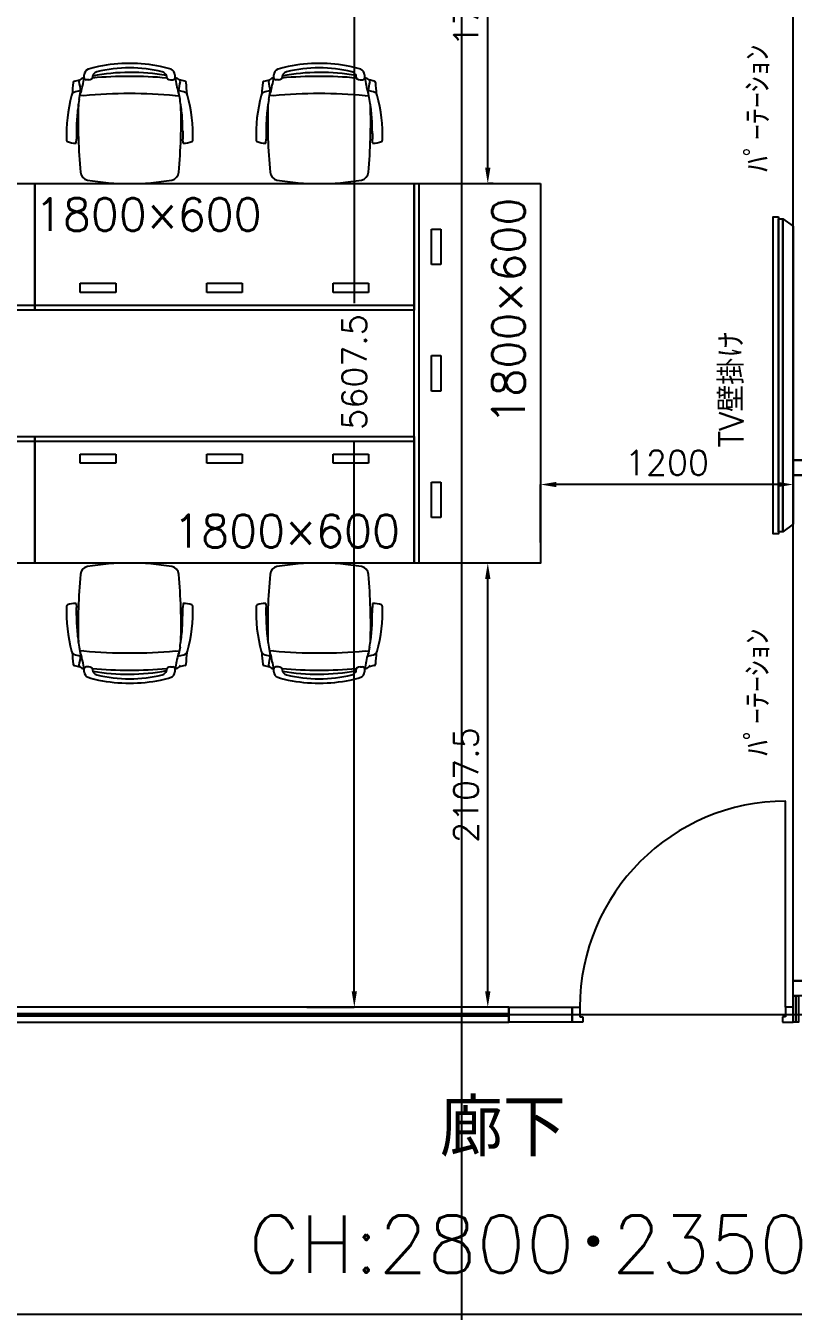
# Model space of a CAD drawing. Extents: x -120222 to -41942, y -19134 to 30932.
# Drawn here: x -94966 to -91322, y 16533 to 22631 of the extents above; entities that cross this region are included whole.
import ezdxf
from ezdxf.enums import TextEntityAlignment as Align

# ---------------------------------------------------------------- set-up
doc = ezdxf.new("R2010")
doc.units = 0
doc.header["$LTSCALE"] = 150
doc.header["$MEASUREMENT"] = 0
doc.header["$PDMODE"] = 1
doc.header["$PDSIZE"] = -2
doc.layers.get('0').update_dxf_attribs({"linetype": 'CONTINUOUS'})
doc.layers.get('DEFPOINTS').update_dxf_attribs({"linetype": 'CONTINUOUS'})
for name, color, linetype in [('____-569', 7, 'CONTINUOUS'), ('________', 7, 'CONTINUOUS'), ('____B', 7, 'CONTINUOUS'), ('___B', 7, 'CONTINUOUS')]:
    doc.layers.add(name, color=color, linetype=linetype)
doc.styles.get("Standard").update_dxf_attribs({"font": 'txt', "bigfont": 'BIGFONT.SHX'})
doc.dimstyles.new('KOYATSU', dxfattribs={"dimtxt": 116.375326, "dimasz": 75.111694, "dimexe": 0, "dimexo": 225, "dimgap": 45, "dimtad": 1, "dimdec": 1, "dimdsep": 46, "dimtxsty": 'Standard', "dimcen": 0, "dimadec": 0, "dimazin": 0, "dimtfac": 1, "dimtdec": 1, "dimtix": 1, "dimtmove": 2, "dimatfit": 3, "dimfxl": 1, "dimtolj": 1, "dimarcsym": 0})

# ---------------------------------------------------------------- blocks, each defined once
blk = doc.blocks.new('____-196')
at = {"color": 1, "linetype": 'Continuous'}
for p, q in [((-99557.6, 15533.5), (-99557.6, 17333.5)), ((-99534.1, 17333.5), (-99534.1, 15533.5)), ((-98957.6, 17333.5), (-98957.6, 15533.5)), ((-99474.6, 16949.5), (-99474.6, 17117.5)), ((-99474.6, 17117.5), (-99430.6, 17117.5)), ((-99430.6, 17117.5), (-99430.6, 16949.5)), ((-99430.6, 16949.5), (-99474.6, 16949.5)), ((-99474.6, 16349.5), (-99474.6, 16517.5)), ((-99474.6, 16517.5), (-99430.6, 16517.5)), ((-99430.6, 16517.5), (-99430.6, 16349.5)), ((-99430.6, 16349.5), (-99474.6, 16349.5)), ((-99474.6, 15749.5), (-99474.6, 15917.5)), ((-99474.6, 15917.5), (-99430.6, 15917.5)), ((-99430.6, 15917.5), (-99430.6, 15749.5)), ((-99430.6, 15749.5), (-99474.6, 15749.5))]:
    blk.add_line(p, q, dxfattribs=at)
at = {"color": 1, "linetype": 'Continuous', "flags": 128}
blk.add_lwpolyline([(-98957.6, 17333.5), (-98957.6, 15533.5), (-99557.6, 15533.5), (-99557.6, 17333.5)], close=True, dxfattribs=at)
blk = doc.blocks.new('____-199')
at = {"color": 1, "linetype": 'Continuous'}
for p, q in [((-103157.6, 16133.5), (-101357.6, 16133.5)), ((-101357.6, 16110), (-103157.6, 16110)), ((-102941.6, 16050.5), (-102773.6, 16050.5)), ((-102941.6, 16006.5), (-102941.6, 16050.5)), ((-102773.6, 16050.5), (-102773.6, 16006.5)), ((-102341.6, 16050.5), (-102173.6, 16050.5)), ((-102341.6, 16006.5), (-102341.6, 16050.5)), ((-102173.6, 16050.5), (-102173.6, 16006.5)), ((-101741.6, 16050.5), (-101573.6, 16050.5)), ((-101741.6, 16006.5), (-101741.6, 16050.5)), ((-101573.6, 16050.5), (-101573.6, 16006.5)), ((-102773.6, 16006.5), (-102941.6, 16006.5)), ((-102173.6, 16006.5), (-102341.6, 16006.5)), ((-101573.6, 16006.5), (-101741.6, 16006.5)), ((-101357.6, 15533.5), (-103157.6, 15533.5))]:
    blk.add_line(p, q, dxfattribs=at)
at = {"color": 1, "linetype": 'Continuous', "flags": 128}
blk.add_lwpolyline([(-101357.6, 15533.5), (-103157.6, 15533.5), (-103157.6, 16133.5), (-101357.6, 16133.5)], close=True, dxfattribs=at)
blk = doc.blocks.new('____-200')
at = {"color": 1, "linetype": 'Continuous'}
for p, q in [((-101357.6, 16133.5), (-99557.6, 16133.5)), ((-99557.6, 16110), (-101357.6, 16110)), ((-101141.6, 16050.5), (-100973.6, 16050.5)), ((-101141.6, 16006.5), (-101141.6, 16050.5)), ((-100973.6, 16050.5), (-100973.6, 16006.5)), ((-100541.6, 16050.5), (-100373.6, 16050.5)), ((-100541.6, 16006.5), (-100541.6, 16050.5)), ((-100373.6, 16050.5), (-100373.6, 16006.5)), ((-99941.6, 16050.5), (-99773.6, 16050.5)), ((-99941.6, 16006.5), (-99941.6, 16050.5)), ((-99773.6, 16050.5), (-99773.6, 16006.5)), ((-100973.6, 16006.5), (-101141.6, 16006.5)), ((-100373.6, 16006.5), (-100541.6, 16006.5)), ((-99773.6, 16006.5), (-99941.6, 16006.5)), ((-99557.6, 15533.5), (-101357.6, 15533.5))]:
    blk.add_line(p, q, dxfattribs=at)
at = {"color": 1, "linetype": 'Continuous', "flags": 128}
blk.add_lwpolyline([(-99557.6, 15533.5), (-101357.6, 15533.5), (-101357.6, 16133.5), (-99557.6, 16133.5)], close=True, dxfattribs=at)
blk = doc.blocks.new('____-201')
at = {"color": 1, "linetype": 'Continuous'}
for p, q in [((-101357.6, 17333.5), (-99557.6, 17333.5)), ((-101141.6, 16816.5), (-101141.6, 16860.5)), ((-101141.6, 16860.5), (-100973.6, 16860.5)), ((-100973.6, 16860.5), (-100973.6, 16816.5)), ((-100541.6, 16816.5), (-100541.6, 16860.5)), ((-100541.6, 16860.5), (-100373.6, 16860.5)), ((-100373.6, 16860.5), (-100373.6, 16816.5)), ((-99941.6, 16816.5), (-99941.6, 16860.5)), ((-99941.6, 16860.5), (-99773.6, 16860.5)), ((-99773.6, 16860.5), (-99773.6, 16816.5)), ((-100973.6, 16816.5), (-101141.6, 16816.5)), ((-100373.6, 16816.5), (-100541.6, 16816.5)), ((-99773.6, 16816.5), (-99941.6, 16816.5)), ((-101357.6, 16757), (-99557.6, 16757)), ((-99557.6, 16733.5), (-101357.6, 16733.5))]:
    blk.add_line(p, q, dxfattribs=at)
at = {"color": 1, "linetype": 'Continuous', "flags": 128}
blk.add_lwpolyline([(-101357.6, 17333.5), (-99557.6, 17333.5), (-99557.6, 16733.5), (-101357.6, 16733.5)], close=True, dxfattribs=at)
blk = doc.blocks.new('____-202')
at = {"color": 1, "linetype": 'Continuous'}
for p, q in [((-103157.6, 17333.5), (-101357.6, 17333.5)), ((-102941.6, 16816.5), (-102941.6, 16860.5)), ((-102941.6, 16860.5), (-102773.6, 16860.5)), ((-102773.6, 16860.5), (-102773.6, 16816.5)), ((-102341.6, 16816.5), (-102341.6, 16860.5)), ((-102341.6, 16860.5), (-102173.6, 16860.5)), ((-102173.6, 16860.5), (-102173.6, 16816.5)), ((-101741.6, 16816.5), (-101741.6, 16860.5)), ((-101741.6, 16860.5), (-101573.6, 16860.5)), ((-101573.6, 16860.5), (-101573.6, 16816.5)), ((-102773.6, 16816.5), (-102941.6, 16816.5)), ((-102173.6, 16816.5), (-102341.6, 16816.5)), ((-101573.6, 16816.5), (-101741.6, 16816.5)), ((-103157.6, 16757), (-101357.6, 16757)), ((-101357.6, 16733.5), (-103157.6, 16733.5))]:
    blk.add_line(p, q, dxfattribs=at)
at = {"color": 1, "linetype": 'Continuous', "flags": 128}
blk.add_lwpolyline([(-103157.6, 17333.5), (-101357.6, 17333.5), (-101357.6, 16733.5), (-103157.6, 16733.5)], close=True, dxfattribs=at)
blk = doc.blocks.new('____-204')
at = {"color": 1, "linetype": 'Continuous'}
for p, q in [((-101161.1, 15340.9), (-101161.2, 15341)), ((-101161.1, 15340.9), (-101159.9, 15322.7)), ((-101159.9, 15321.3), (-101159.9, 15322.7)), ((-101159.8, 15316.5), (-101159.9, 15321.3)), ((-101159.7, 15299.5), (-101159.8, 15316.5)), ((-100655.4, 15299.5), (-100655.3, 15316.5)), ((-100655.3, 15316.5), (-100655.2, 15321.3)), ((-100654, 15340.9), (-100655.2, 15322.7)), ((-100655.2, 15321.3), (-100655.2, 15322.7)), ((-100654, 15340.9), (-100653.9, 15341)), ((-101159.7, 15299.5), (-101159.7, 15299.5)), ((-101159.7, 15299.5), (-101159.7, 15299.5)), ((-101159.7, 15299.5), (-101159.7, 15299.5)), ((-101159.7, 15294.9), (-101159.7, 15299.5)), ((-101159.6, 15289.4), (-101159.7, 15294.9)), ((-101159.5, 15284.2), (-101159.6, 15289.4)), ((-100655.6, 15284.2), (-100655.5, 15289.4)), ((-100655.5, 15294.9), (-100655.4, 15299.5)), ((-100655.5, 15289.4), (-100655.5, 15294.9)), ((-100655.4, 15299.5), (-100655.4, 15299.5)), ((-100655.4, 15299.5), (-100655.4, 15299.5)), ((-100655.4, 15299.5), (-100655.4, 15299.5)), ((-101146.8, 15135), (-101139.8, 15097.3)), ((-100668.3, 15135), (-100675.3, 15097.3)), ((-101182.5, 15115), (-101182.5, 15115)), ((-101182.5, 15115), (-101182.5, 15115)), ((-101140.5, 15101), (-101139.6, 15102.7)), ((-101124.9, 15116.4), (-101139.6, 15115.6)), ((-100690.2, 15116.4), (-100675.6, 15115.6)), ((-100674.6, 15101), (-100675.5, 15102.7)), ((-100632.6, 15115), (-100632.6, 15115)), ((-100632.6, 15115), (-100632.6, 15115)), ((-101169, 15046.8), (-101144, 15040.8)), ((-101101.1, 15040.6), (-101113.2, 15040.8)), ((-100714, 15040.6), (-100701.9, 15040.8)), ((-100646.1, 15046.8), (-100671.1, 15040.8))]:
    blk.add_line(p, q, dxfattribs=at)
for centre, radius, start, end in [((-101100.1, 15476.5), 41, 101.04803, 175.58281), ((-100907.6, 14331.4), 1202.2, 80.40618, 99.59382), ((-100715.1, 15476.5), 41, 4.41719, 78.95197), ((-98519.2, 15239.8), 2632.7, 174.77165, 181.75114), ((-103295.9, 15239.8), 2632.7, 358.24886, 5.22835), ((-100501.3, 15301.3), 706.3, 177.79112, 195.29884), ((-101200.4, 15328.3), 6.64, 110.33808, 177.84514), ((-101162, 15224.8), 117.1, 90.42156, 110.32662), ((-101162.8, 15339.8), 2.05, 37.10303, 92.07219), ((-100652.3, 15339.8), 2.05, 87.92781, 142.89697), ((-100653.1, 15224.8), 117.1, 69.67338, 89.57844), ((-101313.8, 15301.3), 706.3, 344.70116, 2.20888), ((-100614.7, 15328.3), 6.64, 2.15486, 69.66192), ((-100166.9, 15286.7), 992.7, 180.14275, 184.61653), ((-101648.3, 15286.7), 992.7, 355.38347, 359.85725), ((-100195.9, 15298.1), 964.8, 185.42861, 189.73442), ((-101619.2, 15298.1), 964.8, 350.26558, 354.57139), ((-101163.2, 15119.2), 19.8, 192.16849, 244.92137), ((-100107.7, 15171.7), 1074.2, 183.36033, 186.27822), ((-101134.2, 15180.3), 87.4, 244.72384, 264.26573), ((-97773.5, 14443.5), 3429, 169.04969, 169.83623), ((-101142.7, 15096.3), 3.06, 264.96332, 17.59884), ((-100933.3, 15046.1), 219, 162.25312, 162.66803), ((-101138.6, 15112.3), 3.39, 107.28129, 171.49906), ((-101139, 15102.5), 0.63, 7.66021, 161.49041), ((-102132.3, 14855.3), 1024.2, 9.88599, 13.96998), ((-100907.6, 17545.5), 2438.8, 264.88673, 275.11327), ((-99682.8, 14855.3), 1024.2, 166.03002, 170.11401), ((-100676.1, 15102.5), 0.63, 18.50959, 172.33979), ((-100676.6, 15112.3), 3.39, 8.50094, 72.71871), ((-100672.4, 15096.3), 3.06, 162.40116, 275.03668), ((-100881.8, 15046.1), 219, 17.33197, 17.74688), ((-100680.9, 15180.3), 87.4, 275.73427, 295.27616), ((-100651.9, 15119.2), 19.8, 295.07863, 347.83151), ((-101707.4, 15171.7), 1074.2, 353.72178, 356.63967), ((-101165.7, 15056.2), 9.89, 191.47321, 250.82473), ((-101137.2, 15050.1), 11.6, 187.47583, 232.84198), ((-101114, 15078.2), 48, 231.04876, 258.80076), ((-101113, 15030.5), 10.4, 91.46806, 176.3577), ((-102884.6, 14947.5), 1763.2, 2.28885, 2.71746), ((-101093.2, 15018.6), 29.5, 181.25403, 247.91202), ((-101102.8, 15010.2), 30.5, 60.53401, 86.83982), ((-101090.8, 15030.6), 6.85, 8.22984, 63.52069), ((-100907, 17001.7), 1976.7, 264.85248, 275.10948), ((-101054.2, 15031.5), 29.9, 179.97752, 220.60378), ((-100913.8, 15946.5), 940.6, 259.68523, 281.13843), ((-101053.1, 15035.7), 33.5, 224.79273, 253.31933), ((-100907.6, 15628.4), 643.8, 256.05544, 283.94456), ((-100762.1, 15035.7), 33.5, 286.68067, 315.20727), ((-100760.9, 15031.5), 29.9, 319.39622, 0.02248), ((-100724.3, 15030.6), 6.85, 116.47931, 171.77016), ((-100712.3, 15010.2), 30.5, 93.16018, 119.46599), ((-100721.9, 15018.6), 29.5, 292.08798, 358.74597), ((-100702.1, 15030.5), 10.4, 3.6423, 88.53194), ((-98930.6, 14947.5), 1763.2, 177.28254, 177.71115), ((-100701.1, 15078.2), 48, 281.19924, 308.95124), ((-100677.9, 15050.1), 11.6, 307.15802, 352.52417), ((-100649.4, 15056.2), 9.89, 289.17527, 348.52679), ((-100969.2, 15399.6), 430.1, 251.69102, 258.5225), ((-100907.6, 15716.8), 753.3, 258.7303, 281.2697), ((-100845.9, 15399.6), 430.1, 281.4775, 288.30898)]:
    blk.add_arc(centre, radius, start, end, dxfattribs=at)
blk = doc.blocks.new('____-205')
at = {"color": 1, "linetype": 'Continuous'}
for p, q in [((-100261.1, 15340.9), (-100261.2, 15341)), ((-100261.1, 15340.9), (-100259.9, 15322.7)), ((-100259.9, 15321.3), (-100259.9, 15322.7)), ((-100259.8, 15316.5), (-100259.9, 15321.3)), ((-100259.7, 15299.5), (-100259.8, 15316.5)), ((-99755.4, 15299.5), (-99755.3, 15316.5)), ((-99755.3, 15316.5), (-99755.2, 15321.3)), ((-99754, 15340.9), (-99755.2, 15322.7)), ((-99755.2, 15321.3), (-99755.2, 15322.7)), ((-99754, 15340.9), (-99753.9, 15341)), ((-100259.7, 15299.5), (-100259.7, 15299.5)), ((-100259.7, 15299.5), (-100259.7, 15299.5)), ((-100259.7, 15299.5), (-100259.7, 15299.5)), ((-100259.7, 15294.9), (-100259.7, 15299.5)), ((-100259.6, 15289.4), (-100259.7, 15294.9)), ((-100259.5, 15284.2), (-100259.6, 15289.4)), ((-99755.6, 15284.2), (-99755.5, 15289.4)), ((-99755.5, 15294.9), (-99755.4, 15299.5)), ((-99755.5, 15289.4), (-99755.5, 15294.9)), ((-99755.4, 15299.5), (-99755.4, 15299.5)), ((-99755.4, 15299.5), (-99755.4, 15299.5)), ((-99755.4, 15299.5), (-99755.4, 15299.5)), ((-100246.8, 15135), (-100239.8, 15097.3)), ((-99768.3, 15135), (-99775.3, 15097.3)), ((-100282.5, 15115), (-100282.5, 15115)), ((-100282.5, 15115), (-100282.5, 15115)), ((-100240.5, 15101), (-100239.6, 15102.7)), ((-100224.9, 15116.4), (-100239.6, 15115.6)), ((-99790.2, 15116.4), (-99775.6, 15115.6)), ((-99774.6, 15101), (-99775.5, 15102.7)), ((-99732.6, 15115), (-99732.6, 15115)), ((-99732.6, 15115), (-99732.6, 15115)), ((-100269, 15046.8), (-100244, 15040.8)), ((-100201.1, 15040.6), (-100213.2, 15040.8)), ((-99814, 15040.6), (-99801.9, 15040.8)), ((-99746.1, 15046.8), (-99771.1, 15040.8))]:
    blk.add_line(p, q, dxfattribs=at)
for centre, radius, start, end in [((-100200.1, 15476.5), 41, 101.04803, 175.58281), ((-100007.6, 14331.4), 1202.2, 80.40618, 99.59382), ((-99815.1, 15476.5), 41, 4.41719, 78.95197), ((-97619.2, 15239.8), 2632.7, 174.77165, 181.75114), ((-102395.9, 15239.8), 2632.7, 358.24886, 5.22835), ((-99601.3, 15301.3), 706.3, 177.79112, 195.29884), ((-100300.4, 15328.3), 6.64, 110.33808, 177.84514), ((-100262, 15224.8), 117.1, 90.42156, 110.32662), ((-100262.8, 15339.8), 2.05, 37.10303, 92.07219), ((-99752.3, 15339.8), 2.05, 87.92781, 142.89697), ((-99753.1, 15224.8), 117.1, 69.67338, 89.57844), ((-100413.8, 15301.3), 706.3, 344.70116, 2.20888), ((-99714.7, 15328.3), 6.64, 2.15486, 69.66192), ((-99266.9, 15286.7), 992.7, 180.14275, 184.61653), ((-100748.3, 15286.7), 992.7, 355.38347, 359.85725), ((-99295.9, 15298.1), 964.8, 185.42861, 189.73442), ((-100719.2, 15298.1), 964.8, 350.26558, 354.57139), ((-100263.2, 15119.2), 19.8, 192.16849, 244.92137), ((-99207.7, 15171.7), 1074.2, 183.36033, 186.27822), ((-100234.2, 15180.3), 87.4, 244.72384, 264.26573), ((-96873.5, 14443.5), 3429, 169.04969, 169.83623), ((-100242.7, 15096.3), 3.06, 264.96332, 17.59884), ((-100033.3, 15046.1), 219, 162.25312, 162.66803), ((-100238.6, 15112.3), 3.39, 107.28129, 171.49906), ((-100239, 15102.5), 0.63, 7.66021, 161.49041), ((-101232.3, 14855.3), 1024.2, 9.88599, 13.96998), ((-100007.6, 17545.5), 2438.8, 264.88673, 275.11327), ((-98782.8, 14855.3), 1024.2, 166.03002, 170.11401), ((-99776.1, 15102.5), 0.63, 18.50959, 172.33979), ((-99776.6, 15112.3), 3.39, 8.50094, 72.71871), ((-99772.4, 15096.3), 3.06, 162.40116, 275.03668), ((-99981.8, 15046.1), 219, 17.33197, 17.74688), ((-99780.9, 15180.3), 87.4, 275.73427, 295.27616), ((-99751.9, 15119.2), 19.8, 295.07863, 347.83151), ((-100807.4, 15171.7), 1074.2, 353.72178, 356.63967), ((-100265.7, 15056.2), 9.89, 191.47321, 250.82473), ((-100237.2, 15050.1), 11.6, 187.47583, 232.84198), ((-100214, 15078.2), 48, 231.04876, 258.80076), ((-100213, 15030.5), 10.4, 91.46806, 176.3577), ((-101984.6, 14947.5), 1763.2, 2.28885, 2.71746), ((-100193.2, 15018.6), 29.5, 181.25403, 247.91202), ((-100202.8, 15010.2), 30.5, 60.53401, 86.83982), ((-100190.8, 15030.6), 6.85, 8.22984, 63.52069), ((-100007, 17001.7), 1976.7, 264.85248, 275.10948), ((-100154.2, 15031.5), 29.9, 179.97752, 220.60378), ((-100013.8, 15946.5), 940.6, 259.68523, 281.13843), ((-100153.1, 15035.7), 33.5, 224.79273, 253.31933), ((-100007.6, 15628.4), 643.8, 256.05544, 283.94456), ((-99862.1, 15035.7), 33.5, 286.68067, 315.20727), ((-99860.9, 15031.5), 29.9, 319.39622, 0.02248), ((-99824.3, 15030.6), 6.85, 116.47931, 171.77016), ((-99812.3, 15010.2), 30.5, 93.16018, 119.46599), ((-99821.9, 15018.6), 29.5, 292.08798, 358.74597), ((-99802.1, 15030.5), 10.4, 3.6423, 88.53194), ((-98030.6, 14947.5), 1763.2, 177.28254, 177.71115), ((-99801.1, 15078.2), 48, 281.19924, 308.95124), ((-99777.9, 15050.1), 11.6, 307.15802, 352.52417), ((-99749.4, 15056.2), 9.89, 289.17527, 348.52679), ((-100069.2, 15399.6), 430.1, 251.69102, 258.5225), ((-100007.6, 15716.8), 753.3, 258.7303, 281.2697), ((-99945.9, 15399.6), 430.1, 281.4775, 288.30898)]:
    blk.add_arc(centre, radius, start, end, dxfattribs=at)
blk = doc.blocks.new('____-206')
at = {"color": 1, "linetype": 'Continuous'}
for p, q in [((-100269, 17820.2), (-100244, 17826.3)), ((-100201.1, 17826.4), (-100213.2, 17826.2)), ((-99814, 17826.4), (-99801.9, 17826.2)), ((-99746.1, 17820.2), (-99771.1, 17826.3)), ((-100282.5, 17752.1), (-100282.5, 17752.1)), ((-100282.5, 17752.1), (-100282.5, 17752.1)), ((-100246.8, 17732.1), (-100239.8, 17769.8)), ((-100240.5, 17766.1), (-100239.6, 17764.4)), ((-100224.9, 17750.6), (-100239.6, 17751.5)), ((-99790.2, 17750.6), (-99775.6, 17751.5)), ((-99774.6, 17766.1), (-99775.5, 17764.4)), ((-99768.3, 17732.1), (-99775.3, 17769.8)), ((-99732.6, 17752.1), (-99732.6, 17752.1)), ((-99732.6, 17752.1), (-99732.6, 17752.1)), ((-100259.7, 17567.5), (-100259.8, 17550.5)), ((-100259.6, 17577.6), (-100259.7, 17572.1)), ((-100259.7, 17572.1), (-100259.7, 17567.6)), ((-100259.7, 17567.5), (-100259.7, 17567.5)), ((-100259.7, 17567.5), (-100259.7, 17567.5)), ((-100259.7, 17567.5), (-100259.7, 17567.5)), ((-100259.5, 17582.8), (-100259.6, 17577.6)), ((-99755.6, 17582.8), (-99755.5, 17577.6)), ((-99755.5, 17577.6), (-99755.5, 17572.1)), ((-99755.5, 17572.1), (-99755.4, 17567.6)), ((-99755.4, 17567.5), (-99755.4, 17567.5)), ((-99755.4, 17567.5), (-99755.4, 17567.5)), ((-99755.4, 17567.5), (-99755.4, 17567.5)), ((-99755.4, 17567.5), (-99755.3, 17550.5)), ((-100261.1, 17526.2), (-100261.2, 17526)), ((-100261.1, 17526.2), (-100259.9, 17544.3)), ((-100259.8, 17550.5), (-100259.9, 17545.7)), ((-100259.9, 17545.7), (-100259.9, 17544.4)), ((-99755.3, 17550.5), (-99755.2, 17545.7)), ((-99755.2, 17545.7), (-99755.2, 17544.4)), ((-99754, 17526.2), (-99755.2, 17544.3)), ((-99754, 17526.2), (-99753.9, 17526))]:
    blk.add_line(p, q, dxfattribs=at)
for centre, radius, start, end in [((-100193.2, 17848.4), 29.5, 112.08798, 178.74597), ((-100069.2, 17467.5), 430.1, 101.4775, 108.30898), ((-100007.6, 17238.7), 643.8, 76.05544, 103.94456), ((-100007.6, 17150.2), 753.3, 78.7303, 101.2697), ((-99945.9, 17467.5), 430.1, 71.69102, 78.5225), ((-99821.9, 17848.4), 29.5, 1.25403, 67.91202), ((-99207.7, 17695.3), 1074.2, 173.72178, 176.63967), ((-100265.7, 17810.9), 9.89, 109.17527, 168.52679), ((-100237.2, 17816.9), 11.6, 127.15802, 172.52417), ((-96873.5, 18423.5), 3429, 190.16377, 190.95031), ((-100214, 17788.8), 48, 101.19924, 128.95124), ((-101232.3, 18011.8), 1024.2, 346.03002, 350.11401), ((-101984.6, 17919.5), 1763.2, 357.28254, 357.71115), ((-100213, 17836.6), 10.4, 183.6423, 268.53194), ((-100202.8, 17856.9), 30.5, 273.16018, 299.46599), ((-100190.8, 17836.4), 6.85, 296.47931, 351.77016), ((-100154.2, 17835.5), 29.9, 139.39622, 180.02248), ((-100008.1, 15865.4), 1976.7, 84.85248, 95.10948), ((-100001.3, 16920.5), 940.6, 79.68523, 101.13843), ((-100153.1, 17831.3), 33.5, 106.68067, 135.20727), ((-99862.1, 17831.3), 33.5, 44.79273, 73.31933), ((-99860.9, 17835.5), 29.9, 359.97752, 40.60378), ((-99824.3, 17836.4), 6.85, 188.22984, 243.52069), ((-99812.3, 17856.9), 30.5, 240.53401, 266.83982), ((-99802.1, 17836.6), 10.4, 271.46806, 356.3577), ((-98030.6, 17919.5), 1763.2, 182.28885, 182.71746), ((-98782.8, 18011.8), 1024.2, 189.88599, 193.96998), ((-99801.1, 17788.8), 48, 51.04876, 78.80076), ((-103141.6, 18423.5), 3429, 349.04969, 349.83623), ((-99777.9, 17816.9), 11.6, 7.47583, 52.84198), ((-99749.4, 17810.9), 9.89, 11.47321, 70.82473), ((-100807.4, 17695.3), 1074.2, 3.36033, 6.27822), ((-99601.3, 17565.7), 706.3, 164.70116, 182.20888), ((-100263.2, 17747.9), 19.8, 115.07863, 167.83151), ((-100234.2, 17686.7), 87.4, 95.73427, 115.27616), ((-100242.7, 17770.7), 3.06, 342.40116, 95.03668), ((-100033.3, 17821), 219, 197.33197, 197.74688), ((-100238.6, 17754.7), 3.39, 188.50094, 252.71871), ((-100239, 17764.6), 0.63, 198.50959, 352.33979), ((-100007.6, 15321.5), 2438.8, 84.88673, 95.11327), ((-99776.1, 17764.6), 0.63, 187.66021, 341.49041), ((-99776.6, 17754.7), 3.39, 287.28129, 351.49906), ((-99772.4, 17770.7), 3.06, 84.96332, 197.59884), ((-99981.8, 17821), 219, 342.25312, 342.66803), ((-99780.9, 17686.7), 87.4, 64.72384, 84.26573), ((-99751.9, 17747.9), 19.8, 12.16849, 64.92137), ((-100413.8, 17565.7), 706.3, 357.79112, 15.29884), ((-99295.9, 17568.9), 964.8, 170.26558, 174.57139), ((-97619.2, 17627.3), 2632.7, 178.24886, 185.22835), ((-102395.9, 17627.3), 2632.7, 354.77165, 1.75114), ((-100719.2, 17568.9), 964.8, 5.42861, 9.73442), ((-99266.9, 17580.3), 992.7, 175.38347, 179.85725), ((-100748.3, 17580.3), 992.7, 0.14275, 4.61653), ((-100300.4, 17538.7), 6.64, 182.15486, 249.66192), ((-100262, 17642.3), 117.1, 249.67338, 269.57844), ((-100262.8, 17527.3), 2.05, 267.92781, 322.89697), ((-99752.3, 17527.3), 2.05, 217.10303, 272.07219), ((-99753.1, 17642.3), 117.1, 270.42156, 290.32662), ((-99714.7, 17538.7), 6.64, 290.33808, 357.84514), ((-100200.1, 17390.5), 41, 184.41719, 258.95197), ((-99815.1, 17390.5), 41, 281.04803, 355.58281), ((-100007.6, 18535.7), 1202.2, 260.40618, 279.59382)]:
    blk.add_arc(centre, radius, start, end, dxfattribs=at)
blk = doc.blocks.new('____-207')
at = {"color": 1, "linetype": 'Continuous'}
for p, q in [((-101169, 17820.2), (-101144, 17826.3)), ((-101101.1, 17826.4), (-101113.2, 17826.2)), ((-100714, 17826.4), (-100701.9, 17826.2)), ((-100646.1, 17820.2), (-100671.1, 17826.3)), ((-101182.5, 17752.1), (-101182.5, 17752.1)), ((-101182.5, 17752.1), (-101182.5, 17752.1)), ((-101146.8, 17732.1), (-101139.8, 17769.8)), ((-101140.5, 17766.1), (-101139.6, 17764.4)), ((-101124.9, 17750.6), (-101139.6, 17751.5)), ((-100690.2, 17750.6), (-100675.6, 17751.5)), ((-100674.6, 17766.1), (-100675.5, 17764.4)), ((-100668.3, 17732.1), (-100675.3, 17769.8)), ((-100632.6, 17752.1), (-100632.6, 17752.1)), ((-100632.6, 17752.1), (-100632.6, 17752.1)), ((-101159.7, 17567.5), (-101159.8, 17550.5)), ((-101159.6, 17577.6), (-101159.7, 17572.1)), ((-101159.7, 17572.1), (-101159.7, 17567.6)), ((-101159.7, 17567.5), (-101159.7, 17567.5)), ((-101159.7, 17567.5), (-101159.7, 17567.5)), ((-101159.7, 17567.5), (-101159.7, 17567.5)), ((-101159.5, 17582.8), (-101159.6, 17577.6)), ((-100655.6, 17582.8), (-100655.5, 17577.6)), ((-100655.5, 17577.6), (-100655.5, 17572.1)), ((-100655.5, 17572.1), (-100655.4, 17567.6)), ((-100655.4, 17567.5), (-100655.4, 17567.5)), ((-100655.4, 17567.5), (-100655.4, 17567.5)), ((-100655.4, 17567.5), (-100655.4, 17567.5)), ((-100655.4, 17567.5), (-100655.3, 17550.5)), ((-101161.1, 17526.2), (-101161.2, 17526)), ((-101161.1, 17526.2), (-101159.9, 17544.3)), ((-101159.8, 17550.5), (-101159.9, 17545.7)), ((-101159.9, 17545.7), (-101159.9, 17544.4)), ((-100655.3, 17550.5), (-100655.2, 17545.7)), ((-100655.2, 17545.7), (-100655.2, 17544.4)), ((-100654, 17526.2), (-100655.2, 17544.3)), ((-100654, 17526.2), (-100653.9, 17526))]:
    blk.add_line(p, q, dxfattribs=at)
for centre, radius, start, end in [((-101093.2, 17848.4), 29.5, 112.08798, 178.74597), ((-100969.2, 17467.5), 430.1, 101.4775, 108.30898), ((-100907.6, 17238.7), 643.8, 76.05544, 103.94456), ((-100907.6, 17150.2), 753.3, 78.7303, 101.2697), ((-100845.9, 17467.5), 430.1, 71.69102, 78.5225), ((-100721.9, 17848.4), 29.5, 1.25403, 67.91202), ((-100107.7, 17695.3), 1074.2, 173.72178, 176.63967), ((-101165.7, 17810.9), 9.89, 109.17527, 168.52679), ((-101137.2, 17816.9), 11.6, 127.15802, 172.52417), ((-97773.5, 18423.5), 3429, 190.16377, 190.95031), ((-101114, 17788.8), 48, 101.19924, 128.95124), ((-102132.3, 18011.8), 1024.2, 346.03002, 350.11401), ((-102884.6, 17919.5), 1763.2, 357.28254, 357.71115), ((-101113, 17836.6), 10.4, 183.6423, 268.53194), ((-101102.8, 17856.9), 30.5, 273.16018, 299.46599), ((-101090.8, 17836.4), 6.85, 296.47931, 351.77016), ((-101054.2, 17835.5), 29.9, 139.39622, 180.02248), ((-100908.1, 15865.4), 1976.7, 84.85248, 95.10948), ((-100901.3, 16920.5), 940.6, 79.68523, 101.13843), ((-101053.1, 17831.3), 33.5, 106.68067, 135.20727), ((-100762.1, 17831.3), 33.5, 44.79273, 73.31933), ((-100760.9, 17835.5), 29.9, 359.97752, 40.60378), ((-100724.3, 17836.4), 6.85, 188.22984, 243.52069), ((-100712.3, 17856.9), 30.5, 240.53401, 266.83982), ((-100702.1, 17836.6), 10.4, 271.46806, 356.3577), ((-98930.6, 17919.5), 1763.2, 182.28885, 182.71746), ((-99682.8, 18011.8), 1024.2, 189.88599, 193.96998), ((-100701.1, 17788.8), 48, 51.04876, 78.80076), ((-104041.6, 18423.5), 3429, 349.04969, 349.83623), ((-100677.9, 17816.9), 11.6, 7.47583, 52.84198), ((-100649.4, 17810.9), 9.89, 11.47321, 70.82473), ((-101707.4, 17695.3), 1074.2, 3.36033, 6.27822), ((-100501.3, 17565.7), 706.3, 164.70116, 182.20888), ((-101163.2, 17747.9), 19.8, 115.07863, 167.83151), ((-101134.2, 17686.7), 87.4, 95.73427, 115.27616), ((-101142.7, 17770.7), 3.06, 342.40116, 95.03668), ((-100933.3, 17821), 219, 197.33197, 197.74688), ((-101138.6, 17754.7), 3.39, 188.50094, 252.71871), ((-101139, 17764.6), 0.63, 198.50959, 352.33979), ((-100907.6, 15321.5), 2438.8, 84.88673, 95.11327), ((-100676.1, 17764.6), 0.63, 187.66021, 341.49041), ((-100676.6, 17754.7), 3.39, 287.28129, 351.49906), ((-100672.4, 17770.7), 3.06, 84.96332, 197.59884), ((-100881.8, 17821), 219, 342.25312, 342.66803), ((-100680.9, 17686.7), 87.4, 64.72384, 84.26573), ((-100651.9, 17747.9), 19.8, 12.16849, 64.92137), ((-101313.8, 17565.7), 706.3, 357.79112, 15.29884), ((-100195.9, 17568.9), 964.8, 170.26558, 174.57139), ((-98519.2, 17627.3), 2632.7, 178.24886, 185.22835), ((-103295.9, 17627.3), 2632.7, 354.77165, 1.75114), ((-101619.2, 17568.9), 964.8, 5.42861, 9.73442), ((-100166.9, 17580.3), 992.7, 175.38347, 179.85725), ((-101648.3, 17580.3), 992.7, 0.14275, 4.61653), ((-101200.4, 17538.7), 6.64, 182.15486, 249.66192), ((-101162, 17642.3), 117.1, 249.67338, 269.57844), ((-101162.8, 17527.3), 2.05, 267.92781, 322.89697), ((-100652.3, 17527.3), 2.05, 217.10303, 272.07219), ((-100653.1, 17642.3), 117.1, 270.42156, 290.32662), ((-100614.7, 17538.7), 6.64, 290.33808, 357.84514), ((-101100.1, 17390.5), 41, 184.41719, 258.95197), ((-100715.1, 17390.5), 41, 281.04803, 355.58281), ((-100907.6, 18535.7), 1202.2, 260.40618, 279.59382)]:
    blk.add_arc(centre, radius, start, end, dxfattribs=at)
blk = doc.blocks.new('____-217')
at = {"color": 1}
for name in ['____-207', '____-206', '____-202', '____-201', '____-196', '____-199', '____-200', '____-204', '____-205']:
    blk.add_blockref(name, (0, 0), dxfattribs=at)
blk = doc.blocks.new('____-333')
at = {"color": 1, "linetype": 'Continuous', "flags": 128}
for points in [[(-97827.6, 17176), (-97827.6, 15672.1), (-97852.6, 15672.1), (-97852.6, 17176)], [(-97807.6, 17166), (-97807.6, 15682.1), (-97827.6, 15682.1), (-97827.6, 17166)], [(-97757.6, 17131), (-97757.6, 15717.1), (-97807.6, 15682.1), (-97807.6, 17166)]]:
    blk.add_lwpolyline(points, close=True, dxfattribs=at)
blk = doc.blocks.new('____-334')
at = {"color": 1}
blk.add_blockref('____-333', (0, 0), dxfattribs=at)
blk.add_text('TV壁掛け', height=116.38, rotation=90, dxfattribs=at).set_placement((-98051.8, 16081.3), align=Align.MIDDLE_LEFT)
blk = doc.blocks.new('____-498')
at = {"color": 1, "linetype": 'Continuous', "flags": 128}
for points in [[(-97757.6, 13356), (-97757.6, 13481), (-97745.1, 13481), (-97745.1, 13356)], [(-97745.1, 13356), (-97745.1, 13481), (-97732.6, 13481), (-97732.6, 13356)]]:
    blk.add_lwpolyline(points, close=True, dxfattribs=at)
blk = doc.blocks.new('____-501')
at = {"color": 1}
blk.add_blockref('____-498', (0, 0), dxfattribs=at)
blk = doc.blocks.new('____-520')
at = {"color": 1, "linetype": 'Continuous'}
for p, q in [((-97794.6, 13426), (-97794.6, 14404)), ((-98807.6, 13356), (-98807.6, 13426)), ((-98807.6, 13426), (-98770.6, 13426)), ((-98807.6, 13356), (-98807.6, 13426)), ((-98770.6, 13426), (-98770.6, 13380.3)), ((-97757.6, 13426), (-97794.6, 13426)), ((-97794.6, 13426), (-97794.6, 13380.3)), ((-97757.6, 13356), (-97757.6, 13426)), ((-97757.6, 13426), (-97757.6, 13426)), ((-97757.6, 13356), (-97757.6, 13426)), ((-98770.6, 13380.3), (-98757.1, 13380.3)), ((-98757.1, 13380.3), (-98757.1, 13356)), ((-97794.6, 13380.3), (-97808.1, 13380.3)), ((-97808.1, 13380.3), (-97808.1, 13356)), ((-98757.1, 13356), (-98807.6, 13356)), ((-97808.1, 13356), (-97757.6, 13356))]:
    blk.add_line(p, q, dxfattribs=at)
blk.add_arc((-97792.6, 13426), 978, 90, 180, dxfattribs=at)
blk = doc.blocks.new('____-530')
at = {"color": 1, "linetype": 'Continuous', "flags": 128}
for points in [[(-97757.6, 19033.5), (-97687.6, 19033.5), (-97687.6, 13481), (-97757.6, 13481)], [(-97687.6, 16021), (-97757.6, 16021), (-97757.6, 18963.5), (-97687.6, 18963.5)], [(-97687.6, 15951), (-97757.6, 15951), (-97757.6, 16021), (-97687.6, 16021)], [(-97687.6, 13551), (-97757.6, 13551), (-97757.6, 15951), (-97687.6, 15951)], [(-97687.6, 13481), (-97757.6, 13481), (-97757.6, 13551), (-97687.6, 13551)], [(-105587.6, 13356), (-99107.6, 13356), (-99107.6, 13426), (-105587.6, 13426)], [(-98807.6, 13356), (-99107.6, 13356), (-99107.6, 13426), (-98807.6, 13426)], [(-105587.5, 13386), (-99107.6, 13386), (-99107.6, 13395.6), (-105587.5, 13395.6)]]:
    blk.add_lwpolyline(points, close=True, dxfattribs=at)
at = {"color": 1}
blk.add_blockref('____-520', (0, 0), dxfattribs=at)
blk = doc.blocks.new('*D557')
at = {"layer": '________', "color": 0, "linetype": 'Continuous', "lineweight": -2, "transparency": 16777216}
for p, q in [((-92747.5, 23582.2), (-92772.5, 23582.2)), ((-92772.5, 21957.3), (-92772.5, 23507.1)), ((-92747.5, 21882.2), (-92772.5, 21882.2))]:
    blk.add_line(p, q, dxfattribs=at)
at = {"layer": '________', "color": 0, "linetype": 'Continuous', "transparency": 16777216}
for points in [[(-92785, 23507.1), (-92759.9, 23507.1), (-92772.5, 23582.2)], [(-92785, 21957.3), (-92759.9, 21957.3), (-92772.5, 21882.2)]]:
    blk.add_solid(points, dxfattribs=at)
at = {"layer": 'DEFPOINTS', "color": 0, "linetype": 'Continuous', "transparency": 16777216}
for p in [(-92772.5, 23582.2), (-92522.5, 23582.2), (-92522.5, 21882.2)]:
    blk.add_point(p, dxfattribs=at)
at = {"layer": '________', "color": 0, "linetype": 'Continuous', "transparency": 16777216, "insert": (-92875.6, 22732.2), "char_height": 116.38, "attachment_point": 5, "rotation": 90}
blk.add_mtext('\\A1;1700', dxfattribs=at)
blk = doc.blocks.new('*D558')
at = {"layer": '________', "color": 0, "linetype": 'Continuous', "lineweight": -2, "transparency": 16777216}
for p, q in [((-92522.5, 20179.7), (-92522.5, 20454.7)), ((-91397.6, 20454.7), (-92447.3, 20454.7)), ((-91322.5, 20179.7), (-91322.5, 20454.7))]:
    blk.add_line(p, q, dxfattribs=at)
at = {"layer": '________', "color": 0, "linetype": 'Continuous', "transparency": 16777216}
for points in [[(-92447.3, 20467.2), (-92447.3, 20442.2), (-92522.5, 20454.7)], [(-91397.6, 20467.2), (-91397.6, 20442.2), (-91322.5, 20454.7)]]:
    blk.add_solid(points, dxfattribs=at)
at = {"layer": 'DEFPOINTS', "color": 0, "linetype": 'Continuous', "transparency": 16777216}
for p in [(-92522.5, 20454.7), (-92522.5, 19954.7), (-91322.5, 19954.7)]:
    blk.add_point(p, dxfattribs=at)
at = {"layer": '________', "color": 0, "linetype": 'Continuous', "transparency": 16777216, "insert": (-91922.5, 20557.9), "char_height": 116.38, "attachment_point": 5}
blk.add_mtext('\\A1;1200', dxfattribs=at)
blk = doc.blocks.new('*D578')
at = {"layer": '________', "color": 0, "linetype": 'Continuous', "lineweight": -2, "transparency": 16777216}
for p, q in [((-93630.9, 23582.2), (-93405.9, 23582.2)), ((-93405.9, 23507.1), (-93405.9, 21314.7)), ((-93405.9, 18049.8), (-93405.9, 20662.2)), ((-93630.9, 17974.7), (-93405.9, 17974.7))]:
    blk.add_line(p, q, dxfattribs=at)
at = {"layer": '________', "color": 0, "linetype": 'Continuous', "transparency": 16777216}
for points in [[(-93418.4, 23507.1), (-93393.4, 23507.1), (-93405.9, 23582.2)], [(-93418.4, 18049.8), (-93393.4, 18049.8), (-93405.9, 17974.7)]]:
    blk.add_solid(points, dxfattribs=at)
at = {"layer": 'DEFPOINTS', "color": 0, "linetype": 'Continuous', "transparency": 16777216}
for p in [(-93405.9, 23582.2), (-93405.9, 23582.2), (-93405.9, 17974.7)]:
    blk.add_point(p, dxfattribs=at)
at = {"layer": '________', "color": 0, "linetype": 'Continuous', "transparency": 16777216, "insert": (-93405.9, 20988.4), "char_height": 116.38, "attachment_point": 5, "rotation": 90}
blk.add_mtext('\\A1;5607.5', dxfattribs=at)
blk = doc.blocks.new('*D581')
at = {"layer": '________', "color": 0, "linetype": 'Continuous', "lineweight": -2, "transparency": 16777216}
for p, q in [((-92747.5, 20082.2), (-92772.5, 20082.2)), ((-92772.5, 18049.8), (-92772.5, 20007.1)), ((-92747.5, 17974.7), (-92772.5, 17974.7))]:
    blk.add_line(p, q, dxfattribs=at)
at = {"layer": '________', "color": 0, "linetype": 'Continuous', "transparency": 16777216}
for points in [[(-92785, 20007.1), (-92759.9, 20007.1), (-92772.5, 20082.2)], [(-92785, 18049.8), (-92759.9, 18049.8), (-92772.5, 17974.7)]]:
    blk.add_solid(points, dxfattribs=at)
at = {"layer": 'DEFPOINTS', "color": 0, "linetype": 'Continuous', "transparency": 16777216}
for p in [(-92772.5, 20082.2), (-92522.5, 20082.2), (-92522.5, 17974.7)]:
    blk.add_point(p, dxfattribs=at)
at = {"layer": '________', "color": 0, "linetype": 'Continuous', "transparency": 16777216, "insert": (-92875.6, 19028.5), "char_height": 116.38, "attachment_point": 5, "rotation": 90}
blk.add_mtext('\\A1;2107.5', dxfattribs=at)
blk = doc.blocks.new('*D583')
at = {"layer": '________', "color": 0, "linetype": 'Continuous', "lineweight": -2, "transparency": 16777216}
for p, q in [((-100270.6, 16575), (-100270.6, 16518)), ((-78276.5, 16575), (-78276.5, 16518)), ((-78351.6, 16518), (-100195.5, 16518))]:
    blk.add_line(p, q, dxfattribs=at)
at = {"layer": '________', "color": 0, "linetype": 'Continuous', "transparency": 16777216}
for points in [[(-100195.5, 16530.5), (-100195.5, 16505.4), (-100270.6, 16518)], [(-78351.6, 16530.5), (-78351.6, 16505.4), (-78276.5, 16518)]]:
    blk.add_solid(points, dxfattribs=at)
at = {"layer": 'DEFPOINTS', "color": 0, "linetype": 'Continuous', "transparency": 16777216}
for p in [(-100270.6, 16518), (-100270.6, 16350), (-78276.5, 16350)]:
    blk.add_point(p, dxfattribs=at)
at = {"layer": '________', "color": 0, "linetype": 'Continuous', "transparency": 16777216, "insert": (-89273.5, 16621.2), "char_height": 116.375, "attachment_point": 5}
blk.add_mtext('\\A1;21994.1', dxfattribs=at)

msp = doc.modelspace()

# ---------------------------------------------------------------- linework, layer by layer
at = {"layer": '___B', "color": 5}
for p, q in [((-92894.95331, -18224.63715), (-92894.95331, 28821.32986)), ((-109023.35209, 17939.71684), (-41942.1314, 17939.71684))]:
    msp.add_line(p, q, dxfattribs=at)
at = {"layer": '___B'}
for p, q in [((-92672.45335, 17939.71684), (-109023.35209, 17939.71684)), ((-92672.45335, 17974.71684), (-92672.45335, 17904.71684))]:
    msp.add_line(p, q, dxfattribs=at)

# ---------------------------------------------------------------- block references
at = {"layer": '____-569', "color": 0}
for name in ['____-501', '____-530']:
    msp.add_blockref(name, (6435.10495, 4548.69799), dxfattribs=at)
at = {"layer": '___B', "color": 0}
for name in ['____-217', '____-334']:
    msp.add_blockref(name, (6435.10495, 4548.69799), dxfattribs=at)

# ---------------------------------------------------------------- texts
at = {"layer": '____-569', "color": 0}
for p in [(-91490, 22239.71686), (-91490, 19469.71686)]:
    msp.add_text('ﾊﾟｰﾃｰｼｮﾝ', height=116.375326, rotation=90, dxfattribs=at).set_placement(p, align=Align.MIDDLE_CENTER)
at = {"layer": '____B', "color": 0}
for s, height, p in [('廊下 ', 271.542426, (-92580.14146, 17403.07187)), ('CH:2800･2350', 271.5424262, (-92580.14146, 16851.15104))]:
    msp.add_text(s, height=height, dxfattribs=at).set_placement(p, align=Align.MIDDLE_CENTER)
at = {"layer": '___B', "color": 0}
for p in [(-94922.45335, 21813.01729), (-94265.94944, 20311.46729)]:
    msp.add_text('1800×600', height=155.167101, dxfattribs=at).set_placement(p, align=Align.TOP_LEFT)
msp.add_text('1800×600', height=155.167101, rotation=90, dxfattribs=at).set_placement((-92751.70378, 20738.72076), align=Align.TOP_LEFT)

# ---------------------------------------------------------------- dimensions: what is measured, and where the dimension line sits
at = {"layer": '________', "color": 0, "linetype": 'Continuous'}
dim = msp.add_linear_dim(base=(-93405.91176, 23582.21686), p1=(-93405.91176, 17974.71684), p2=(-93405.91176, 23582.21686), angle=270, dimstyle='KOYATSU', dxfattribs=at)
dim.commit()
dim.dimension.update_dxf_attribs({"geometry": '*D578', "text_midpoint": (-93405.91176, 20988.4168), "dimtype": 160})
for base, p1, p2, picture, middle in [((-92772.45335, 23582.21686), (-92522.45335, 21882.21686), (-92522.45335, 23582.21686), '*D557', (-92875.64101, 22732.21686)), ((-92772.45335, 20082.21686), (-92522.45335, 17974.71684), (-92522.45335, 20082.21686), '*D581', (-92875.64101, 19028.46685))]:
    dim = msp.add_linear_dim(base=base, p1=p1, p2=p2, angle=270, dimstyle='KOYATSU', dxfattribs=at)
    dim.commit()
    dim.dimension.update_dxf_attribs({"geometry": picture, "text_midpoint": middle})
for base, p1, p2, picture, middle in [((-92522.45335, 20454.71686), (-91322.45335, 19954.71686), (-92522.45335, 19954.71686), '*D558', (-91922.45335, 20557.90452)), ((-100270.59063, 16517.96855), (-78276.45326, 16349.98961), (-100270.59063, 16349.98961), '*D583', (-89273.52194, 16621.15621))]:
    dim = msp.add_linear_dim(base=base, p1=p1, p2=p2, dimstyle='KOYATSU', dxfattribs=at)
    dim.commit()
    dim.dimension.update_dxf_attribs({"geometry": picture, "text_midpoint": middle})

doc.saveas('drawing.dxf')
